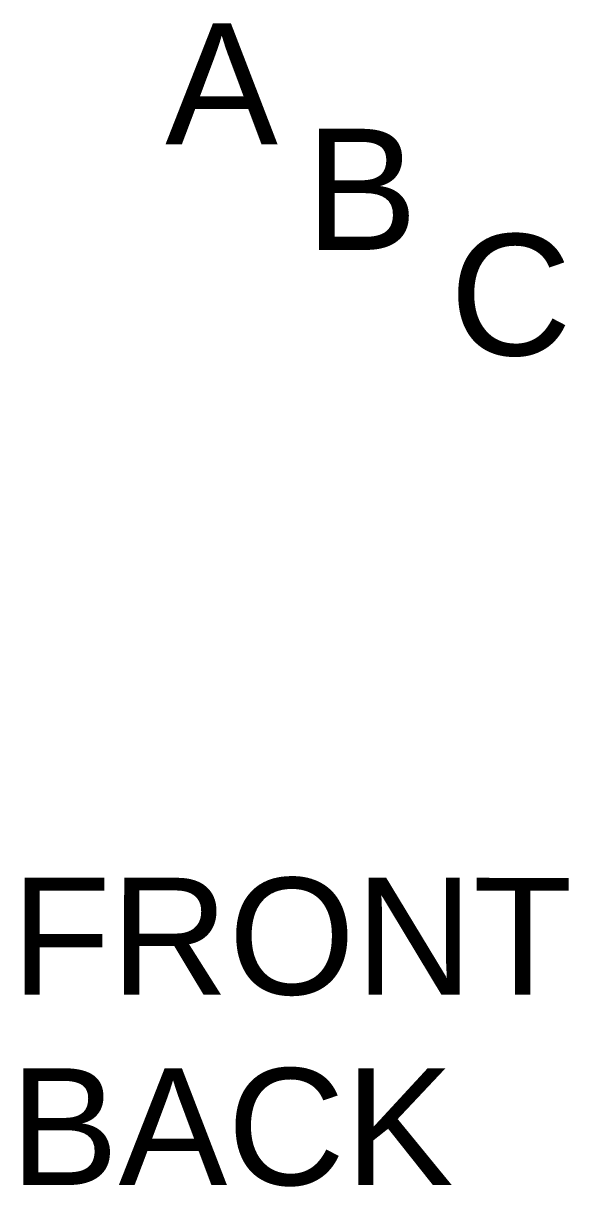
# Model space of a CAD drawing. Header units: feet. Extents: x 7626 to 13414, y 8987 to 15945.
# Drawn here: x 7625.9 to 7696.9, y 13424.2 to 13575.6 of the extents above; entities that cross this region are included whole.
import ezdxf
from ezdxf.enums import TextEntityAlignment as Align

# ---------------------------------------------------------------- set-up
doc = ezdxf.new("R2010")
doc.units = ezdxf.units.FT
doc.header["$MEASUREMENT"] = 0
doc.layers.add('Z - TITLEBLOCK TXT', color=7, linetype='Continuous')
doc.styles.add('TITLE BBLOCK TEXT', font='ARIALUNI.TTF')

msp = doc.modelspace()

# ---------------------------------------------------------------- texts
at = {"layer": 'Z - TITLEBLOCK TXT', "color": 7, "style": 'TITLE BBLOCK TEXT'}
for s, p in [('A', (7644.37, 13575.6)), ('B', (7662.58, 13561.87)), ('C', (7681.42, 13548.15))]:
    msp.add_text(s, height=15.77, rotation=359.9886, dxfattribs=at).set_placement(p, align=Align.TOP_LEFT)
for s, p in [('FRONT', (7624.32, 13449.21)), ('BACK', (7624.14, 13424.42))]:
    msp.add_text(s, height=15.195, rotation=359.9886, dxfattribs=at).set_placement(p)

doc.saveas('drawing.dxf')
